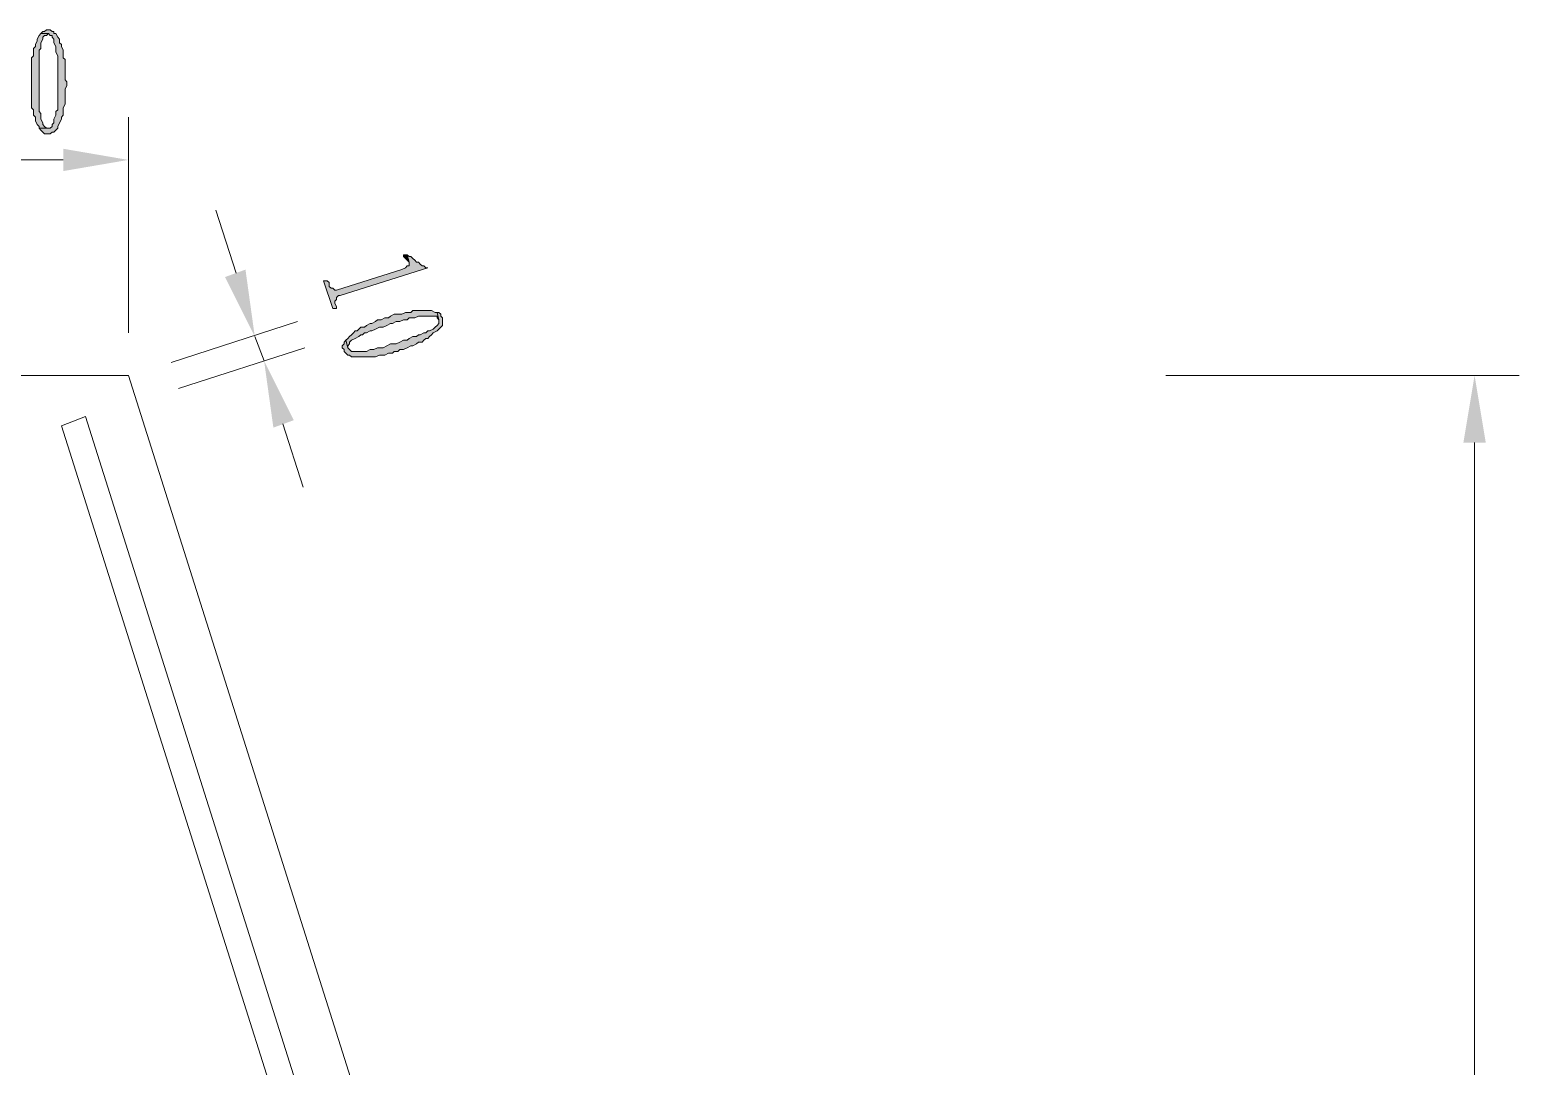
# Model space of a CAD drawing. Header units: millimetres. Extents: x 24 to 410, y 10 to 282.
# Drawn here: x 261.28 to 295.19, y 112.63 to 136.23 of the extents above; entities that cross this region are included whole.
import ezdxf

# ---------------------------------------------------------------- set-up
doc = ezdxf.new("R2010")
doc.units = ezdxf.units.MM

msp = doc.modelspace()

# ---------------------------------------------------------------- hatches: boundary and pattern name
h = msp.add_hatch(color=256)
h.dxf.hatch_style = 2
h.paths.add_polyline_path([(261.535333, 136.144), (261.493, 136.101667), (261.450667, 136.017), (261.450667, 135.974667), (261.408333, 135.89), (261.408333, 135.847667), (261.366, 135.805333), (261.366, 135.636), (261.323667, 135.593667), (261.323667, 134.450667), (261.366, 134.408333), (261.366, 134.281333), (261.408333, 134.239), (261.408333, 134.154333), (261.450667, 134.069667), (261.493, 134.027333), (261.493, 133.985), (261.704667, 133.985), (261.662333, 133.985), (261.62, 134.027333), (261.577667, 134.069667), (261.577667, 134.112), (261.535333, 134.196667), (261.535333, 134.323667), (261.493, 134.366), (261.493, 135.763), (261.535333, 135.805333), (261.535333, 135.932333), (261.577667, 136.017), (261.577667, 136.059333), (261.62, 136.101667), (261.662333, 136.101667), (261.704667, 136.144)])
h = msp.add_hatch(color=256)
h.dxf.hatch_style = 2
h.paths.add_polyline_path([(261.704667, 136.228667), (261.662333, 136.228667), (261.62, 136.186333), (261.577667, 136.186333), (261.535333, 136.144), (261.704667, 136.144), (261.747, 136.101667), (261.789333, 136.101667), (261.789333, 136.059333), (261.831667, 136.017), (261.831667, 135.932333), (261.874, 135.847667), (261.874, 135.720667), (261.916333, 135.636), (261.916333, 135.043333), (261.916333, 135.001), (261.916333, 134.408333), (261.874, 134.366), (261.874, 134.281333), (261.831667, 134.196667), (261.831667, 134.112), (261.789333, 134.069667), (261.789333, 134.027333), (261.747, 133.985), (261.493, 133.985), (261.535333, 133.942667), (261.577667, 133.900333), (261.62, 133.858), (261.747, 133.858), (261.789333, 133.900333), (261.831667, 133.900333), (261.874, 133.942667), (261.916333, 133.985), (261.916333, 134.027333), (261.958667, 134.112), (262.001, 134.196667), (262.001, 134.239), (262.043333, 134.281333), (262.043333, 134.450667), (262.085667, 134.535333), (262.085667, 134.874), (262.128, 134.958667), (262.128, 135.043333), (262.085667, 135.085667), (262.085667, 135.551333), (262.043333, 135.593667), (262.043333, 135.763), (262.001, 135.847667), (262.001, 135.89), (261.958667, 135.932333), (261.958667, 136.017), (261.916333, 136.059333), (261.874, 136.144), (261.831667, 136.144), (261.831667, 136.186333), (261.789333, 136.186333), (261.747, 136.228667)])
h = msp.add_hatch(color=256)
h.dxf.hatch_style = 2
h.paths.add_polyline_path([(262.043333, 133.519333), (262.043333, 133.011333), (263.525, 133.265333)])
h = msp.add_hatch(color=256)
h.dxf.hatch_style = 2
h.paths.add_polyline_path([(270.340667, 130.81), (270.298333, 130.81), (270.256, 130.852333), (270.213667, 130.852333), (270.171333, 130.894667), (270.129, 130.937), (270.086667, 130.937), (270.044333, 130.979333), (270.002, 131.021667), (269.959667, 131.064), (269.917333, 131.064), (269.875, 131.106333), (269.917333, 130.937), (269.917333, 130.852333), (269.875, 130.852333), (269.832667, 130.81), (269.748, 130.767667), (268.266333, 130.302), (268.224, 130.302), (268.181667, 130.344333), (268.139333, 130.344333), (268.097, 130.386667), (268.097, 130.471333), (268.054667, 130.513667), (267.97, 130.513667), (268.181667, 129.878667), (268.266333, 129.878667), (268.266333, 129.921), (268.224, 130.005667), (268.224, 130.048), (268.266333, 130.090333), (268.266333, 130.132667), (268.308667, 130.175), (268.351, 130.175)])
h = msp.add_hatch(color=256)
h.dxf.hatch_style = 2
h.paths.add_polyline_path([(269.875, 131.106333), (269.790333, 131.106333), (269.790333, 131.064), (269.832667, 131.021667), (269.875, 130.979333), (269.917333, 130.937)])
h = msp.add_hatch(color=256)
h.dxf.hatch_style = 2
h.paths.add_polyline_path([(266.192, 130.767667), (265.726333, 130.598333), (266.403667, 129.243667)])
h = msp.add_hatch(color=256)
h.dxf.hatch_style = 2
h.paths.add_polyline_path([(270.679333, 129.667), (270.637, 129.709333), (270.637, 129.751667), (270.594667, 129.794), (270.552333, 129.794), (270.594667, 129.624667), (270.594667, 129.54), (270.552333, 129.497667), (270.51, 129.455333), (270.467667, 129.413), (270.383, 129.370667), (270.340667, 129.370667), (270.298333, 129.328333), (270.256, 129.328333), (270.171333, 129.286), (270.129, 129.286), (270.086667, 129.243667), (270.002, 129.243667), (269.917333, 129.201333), (269.875, 129.159), (269.790333, 129.159), (269.705667, 129.116667), (269.621, 129.074333), (269.578667, 129.074333), (269.494, 129.074333), (269.409333, 129.032), (269.324667, 128.989667), (269.197667, 128.989667), (269.113, 128.947333), (269.028333, 128.947333), (268.943667, 128.905), (268.605, 128.905), (268.562667, 128.947333), (268.520333, 128.989667), (268.478, 129.159), (268.435667, 129.116667), (268.435667, 129.074333), (268.393333, 129.032), (268.393333, 128.989667), (268.435667, 128.947333), (268.435667, 128.905), (268.478, 128.862667), (268.520333, 128.820333), (268.562667, 128.820333), (268.605, 128.778), (269.155333, 128.778), (269.24, 128.820333), (269.367, 128.820333), (269.451667, 128.862667), (269.536333, 128.862667), (269.578667, 128.905), (269.663333, 128.905), (269.705667, 128.947333), (269.790333, 128.947333), (269.875, 128.989667), (269.959667, 129.032), (270.002, 129.032), (270.086667, 129.074333), (270.129, 129.116667), (270.213667, 129.116667), (270.256, 129.159), (270.298333, 129.201333), (270.340667, 129.201333), (270.383, 129.243667), (270.425333, 129.286), (270.467667, 129.328333), (270.552333, 129.370667), (270.594667, 129.413), (270.637, 129.455333), (270.679333, 129.497667)])
h = msp.add_hatch(color=256)
h.dxf.hatch_style = 2
h.paths.add_polyline_path([(270.552333, 129.794), (270.51, 129.794), (270.425333, 129.836333), (270.002, 129.836333), (269.959667, 129.794), (269.832667, 129.794), (269.748, 129.751667), (269.578667, 129.751667), (269.494, 129.709333), (269.451667, 129.667), (269.367, 129.667), (269.282333, 129.624667), (269.197667, 129.624667), (269.155333, 129.582333), (269.070667, 129.54), (269.028333, 129.54), (268.943667, 129.497667), (268.901333, 129.455333), (268.816667, 129.455333), (268.774333, 129.413), (268.732, 129.370667), (268.689667, 129.370667), (268.647333, 129.328333), (268.605, 129.286), (268.562667, 129.243667), (268.520333, 129.201333), (268.478, 129.159), (268.520333, 128.989667), (268.520333, 129.032), (268.562667, 129.074333), (268.562667, 129.116667), (268.605, 129.159), (268.689667, 129.201333), (268.774333, 129.243667), (268.816667, 129.286), (268.859, 129.286), (268.901333, 129.328333), (268.943667, 129.328333), (269.028333, 129.370667), (269.070667, 129.370667), (269.155333, 129.413), (269.24, 129.455333), (269.324667, 129.455333), (269.409333, 129.497667), (269.494, 129.54), (269.536333, 129.54), (269.621, 129.582333), (269.705667, 129.582333), (269.790333, 129.624667), (269.875, 129.624667), (269.917333, 129.667), (270.044333, 129.667), (270.129, 129.709333), (270.552333, 129.709333), (270.552333, 129.667), (270.594667, 129.624667)])
h = msp.add_hatch(color=256)
h.dxf.hatch_style = 2
h.paths.add_polyline_path([(267.292667, 127.338667), (266.827, 127.169333), (266.615333, 128.693333)])
h = msp.add_hatch(color=256)
h.dxf.hatch_style = 2
h.paths.add_polyline_path([(293.920333, 126.830667), (294.428333, 126.830667), (294.174333, 128.354667)])

# ---------------------------------------------------------------- linework, layer by layer
at = {"lineweight": 0}
for points in [[(261.535333, 136.144), (261.493, 136.101667), (261.450667, 136.017), (261.450667, 135.974667), (261.408333, 135.89), (261.408333, 135.847667), (261.366, 135.805333), (261.366, 135.636), (261.323667, 135.593667), (261.323667, 134.450667), (261.366, 134.408333), (261.366, 134.281333), (261.408333, 134.239), (261.408333, 134.154333), (261.450667, 134.069667), (261.493, 134.027333), (261.493, 133.985), (261.704667, 133.985), (261.662333, 133.985), (261.62, 134.027333), (261.577667, 134.069667), (261.577667, 134.112), (261.535333, 134.196667), (261.535333, 134.323667), (261.493, 134.366), (261.493, 135.763), (261.535333, 135.805333), (261.535333, 135.932333), (261.577667, 136.017), (261.577667, 136.059333), (261.62, 136.101667), (261.662333, 136.101667), (261.704667, 136.144)], [(261.704667, 136.228667), (261.662333, 136.228667), (261.62, 136.186333), (261.577667, 136.186333), (261.535333, 136.144), (261.704667, 136.144), (261.747, 136.101667), (261.789333, 136.101667), (261.789333, 136.059333), (261.831667, 136.017), (261.831667, 135.932333), (261.874, 135.847667), (261.874, 135.720667), (261.916333, 135.636), (261.916333, 135.043333), (261.916333, 135.001), (261.916333, 134.408333), (261.874, 134.366), (261.874, 134.281333), (261.831667, 134.196667), (261.831667, 134.112), (261.789333, 134.069667), (261.789333, 134.027333), (261.747, 133.985), (261.493, 133.985), (261.535333, 133.942667), (261.577667, 133.900333), (261.62, 133.858), (261.747, 133.858), (261.789333, 133.900333), (261.831667, 133.900333), (261.874, 133.942667), (261.916333, 133.985), (261.916333, 134.027333), (261.958667, 134.112), (262.001, 134.196667), (262.001, 134.239), (262.043333, 134.281333), (262.043333, 134.450667), (262.085667, 134.535333), (262.085667, 134.874), (262.128, 134.958667), (262.128, 135.043333), (262.085667, 135.085667), (262.085667, 135.551333), (262.043333, 135.593667), (262.043333, 135.763), (262.001, 135.847667), (262.001, 135.89), (261.958667, 135.932333), (261.958667, 136.017), (261.916333, 136.059333), (261.874, 136.144), (261.831667, 136.144), (261.831667, 136.186333), (261.789333, 136.186333), (261.747, 136.228667)], [(270.340667, 130.81), (270.298333, 130.81), (270.256, 130.852333), (270.213667, 130.852333), (270.171333, 130.894667), (270.129, 130.937), (270.086667, 130.937), (270.044333, 130.979333), (270.002, 131.021667), (269.959667, 131.064), (269.917333, 131.064), (269.875, 131.106333), (269.917333, 130.937), (269.917333, 130.852333), (269.875, 130.852333), (269.832667, 130.81), (269.748, 130.767667), (268.266333, 130.302), (268.224, 130.302), (268.181667, 130.344333), (268.139333, 130.344333), (268.097, 130.386667), (268.097, 130.471333), (268.054667, 130.513667), (267.97, 130.513667), (268.181667, 129.878667), (268.266333, 129.878667), (268.266333, 129.921), (268.224, 130.005667), (268.224, 130.048), (268.266333, 130.090333), (268.266333, 130.132667), (268.308667, 130.175), (268.351, 130.175)], [(269.875, 131.106333), (269.790333, 131.106333), (269.790333, 131.064), (269.832667, 131.021667), (269.875, 130.979333), (269.917333, 130.937)], [(270.679333, 129.667), (270.637, 129.709333), (270.637, 129.751667), (270.594667, 129.794), (270.552333, 129.794), (270.594667, 129.624667), (270.594667, 129.54), (270.552333, 129.497667), (270.51, 129.455333), (270.467667, 129.413), (270.383, 129.370667), (270.340667, 129.370667), (270.298333, 129.328333), (270.256, 129.328333), (270.171333, 129.286), (270.129, 129.286), (270.086667, 129.243667), (270.002, 129.243667), (269.917333, 129.201333), (269.875, 129.159), (269.790333, 129.159), (269.705667, 129.116667), (269.621, 129.074333), (269.578667, 129.074333), (269.494, 129.074333), (269.409333, 129.032), (269.324667, 128.989667), (269.197667, 128.989667), (269.113, 128.947333), (269.028333, 128.947333), (268.943667, 128.905), (268.605, 128.905), (268.562667, 128.947333), (268.520333, 128.989667), (268.478, 129.159), (268.435667, 129.116667), (268.435667, 129.074333), (268.393333, 129.032), (268.393333, 128.989667), (268.435667, 128.947333), (268.435667, 128.905), (268.478, 128.862667), (268.520333, 128.820333), (268.562667, 128.820333), (268.605, 128.778), (269.155333, 128.778), (269.24, 128.820333), (269.367, 128.820333), (269.451667, 128.862667), (269.536333, 128.862667), (269.578667, 128.905), (269.663333, 128.905), (269.705667, 128.947333), (269.790333, 128.947333), (269.875, 128.989667), (269.959667, 129.032), (270.002, 129.032), (270.086667, 129.074333), (270.129, 129.116667), (270.213667, 129.116667), (270.256, 129.159), (270.298333, 129.201333), (270.340667, 129.201333), (270.383, 129.243667), (270.425333, 129.286), (270.467667, 129.328333), (270.552333, 129.370667), (270.594667, 129.413), (270.637, 129.455333), (270.679333, 129.497667)], [(270.552333, 129.794), (270.51, 129.794), (270.425333, 129.836333), (270.002, 129.836333), (269.959667, 129.794), (269.832667, 129.794), (269.748, 129.751667), (269.578667, 129.751667), (269.494, 129.709333), (269.451667, 129.667), (269.367, 129.667), (269.282333, 129.624667), (269.197667, 129.624667), (269.155333, 129.582333), (269.070667, 129.54), (269.028333, 129.54), (268.943667, 129.497667), (268.901333, 129.455333), (268.816667, 129.455333), (268.774333, 129.413), (268.732, 129.370667), (268.689667, 129.370667), (268.647333, 129.328333), (268.605, 129.286), (268.562667, 129.243667), (268.520333, 129.201333), (268.478, 129.159), (268.520333, 128.989667), (268.520333, 129.032), (268.562667, 129.074333), (268.562667, 129.116667), (268.605, 129.159), (268.689667, 129.201333), (268.774333, 129.243667), (268.816667, 129.286), (268.859, 129.286), (268.901333, 129.328333), (268.943667, 129.328333), (269.028333, 129.370667), (269.070667, 129.370667), (269.155333, 129.413), (269.24, 129.455333), (269.324667, 129.455333), (269.409333, 129.497667), (269.494, 129.54), (269.536333, 129.54), (269.621, 129.582333), (269.705667, 129.582333), (269.790333, 129.624667), (269.875, 129.624667), (269.917333, 129.667), (270.044333, 129.667), (270.129, 129.709333), (270.552333, 129.709333), (270.552333, 129.667), (270.594667, 129.624667)]]:
    msp.add_lwpolyline(points, close=True, dxfattribs=at)
for points in [[(263.525, 129.328333), (263.525, 134.239)], [(259.037667, 133.265333), (262.043333, 133.265333)], [(265.980333, 130.683), (265.514667, 132.122333)], [(264.498667, 128.651), (267.377333, 129.582333)], [(266.615333, 128.693333), (266.403667, 129.243667)], [(264.668, 128.058333), (267.546667, 128.989667)], [(263.525, 128.354667), (257.513667, 128.354667)], [(281.559, 68.326), (281.559, 71.331667), (263.525, 128.354667)], [(287.147, 128.354667), (295.190333, 128.354667)], [(279.654, 71.374), (262.001, 127.211667), (262.551333, 127.423333)], [(262.551333, 127.423333), (280.204333, 71.543333)], [(267.038667, 127.254), (267.504333, 125.814667)], [(294.174333, 69.807667), (294.174333, 126.830667)]]:
    msp.add_lwpolyline(points, dxfattribs=at)

doc.saveas('drawing.dxf')
